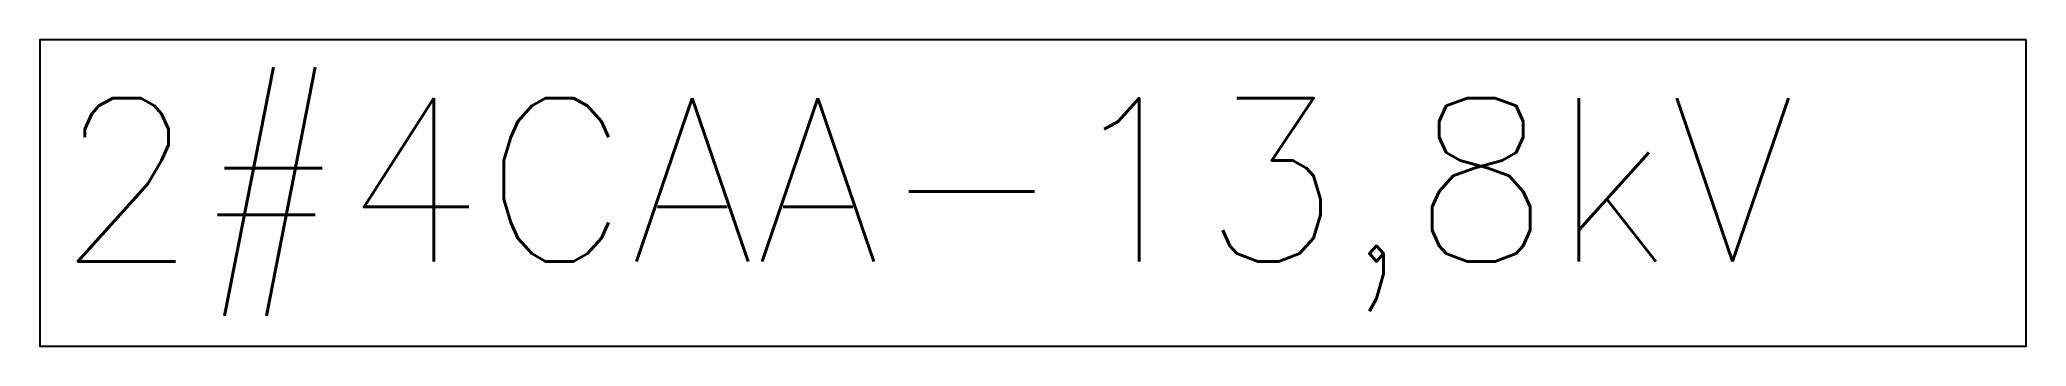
# Model space of a CAD drawing. Header units: millimetres. Extents: x -11 to 11, y 0 to 3.4.
import ezdxf

# ---------------------------------------------------------------- set-up
doc = ezdxf.new("R2010")
doc.units = ezdxf.units.MM
doc.styles.add('ROMANS', font='ROMANS.shx', dxfattribs={"height": 1.8})

msp = doc.modelspace()

# ---------------------------------------------------------------- linework, layer by layer
msp.add_lwpolyline([(10.975, 3.381), (-10.975, 3.381), (-10.975, 0), (10.975, 0)], close=True)

# ---------------------------------------------------------------- texts
at = {"style": 'ROMANS'}
msp.add_text('2#4CAA-13,8kV', height=1.8, dxfattribs=at).set_placement((-10.785, 0.936))

doc.saveas('drawing.dxf')
